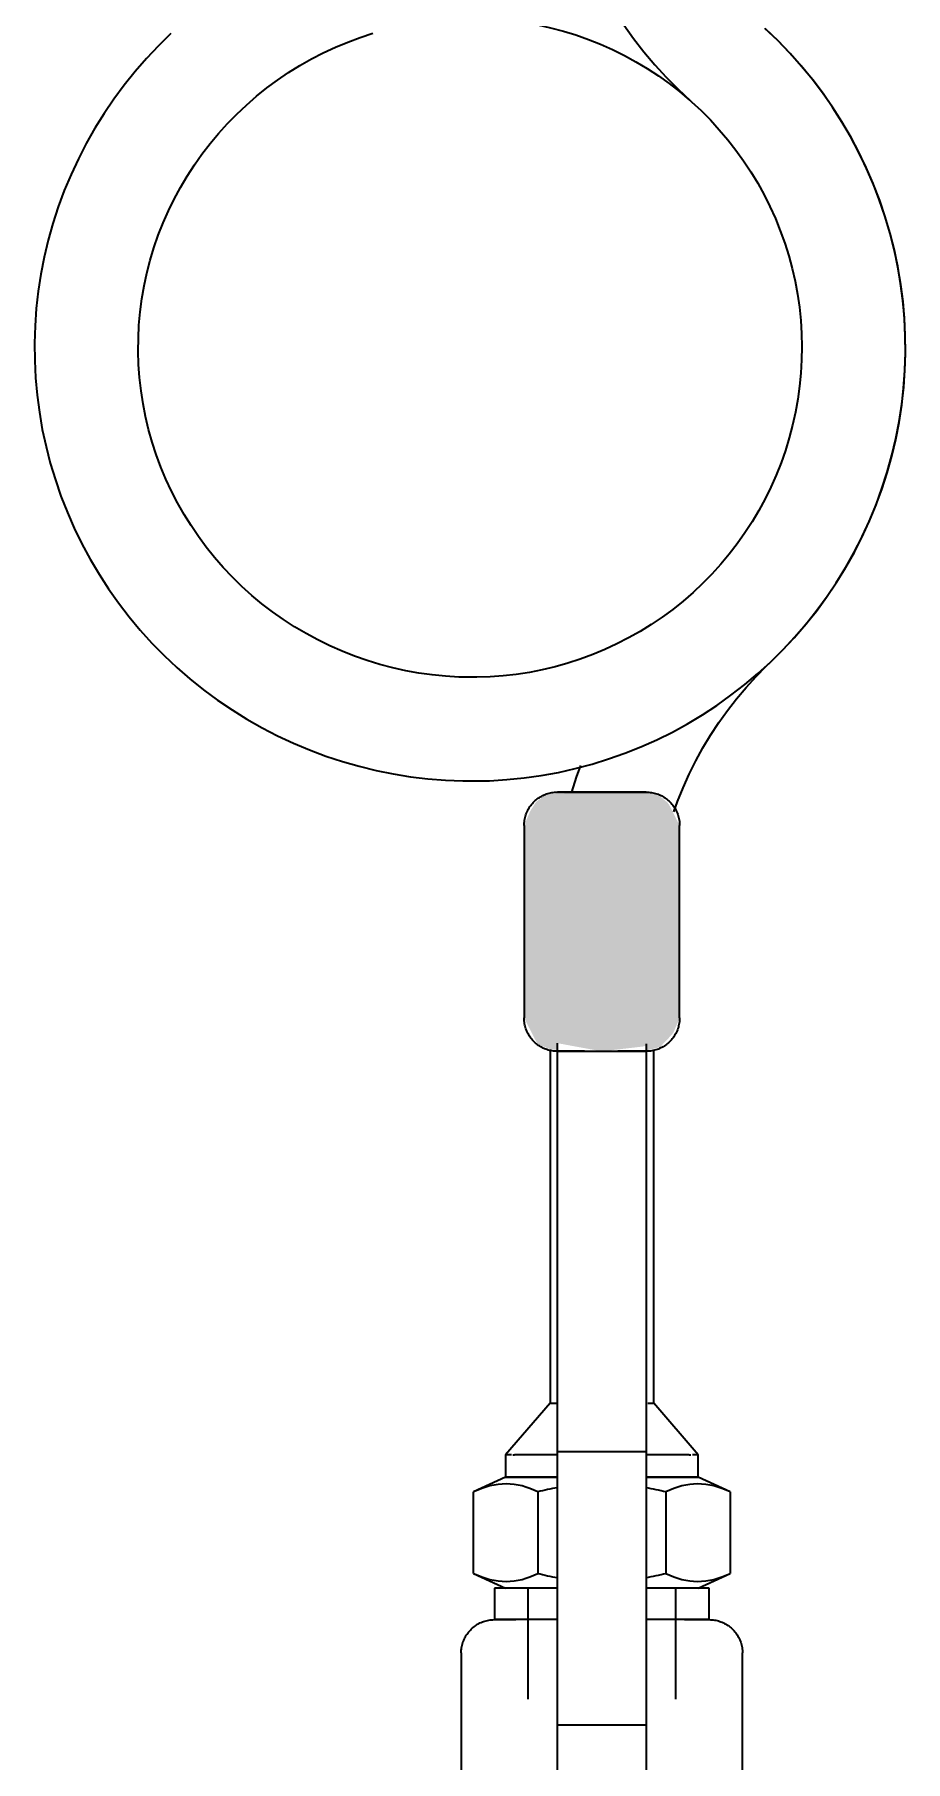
# Model space of a CAD drawing. Header units: millimetres. Extents: x -11989 to -4071, y -1478 to 4600.
# Drawn here: x -10814.7 to -10697.1, y 4133.8 to 4367 of the extents above; entities that cross this region are included whole.
import ezdxf

# ---------------------------------------------------------------- set-up
doc = ezdxf.new("R2010")
doc.units = ezdxf.units.MM
doc.layers.add('P-PIPE', color=7, linetype='Continuous', lineweight=35)

# ---------------------------------------------------------------- blocks, each defined once
blk = doc.blocks.new('Закладная прямая СГК _с перкинсом_ - Закладная прямая СГК _с перкинсом_-V39-Разрез 4')
at = {"layer": 'P-PIPE', "true_color": 0xff8000}
for points in [[(-10738.06, 4260.19), (-10738.06, 4264.69), (-10745.01, 4264.43), (-10745.65, 4264.33), (-10746.93, 4263.37), (-10747.74, 4262.11), (-10748.56, 4260.19), (-10741.9, 4260.19)], [(-10737.42, 4260.19), (-10727.56, 4260.19), (-10728.96, 4262.95), (-10729.21, 4263.29), (-10730.46, 4264.33), (-10732.86, 4264.69), (-10738.06, 4264.69), (-10738.06, 4260.19)], [(-10747.15, 4234.19), (-10738.06, 4234.19), (-10738.06, 4260.19), (-10748.56, 4260.19), (-10748.56, 4234.19)], [(-10728.96, 4234.19), (-10727.56, 4234.19), (-10727.56, 4260.19), (-10738.06, 4260.19), (-10738.06, 4234.19), (-10732.81, 4234.19)], [(-10738.06, 4229.69), (-10738.06, 4234.19), (-10748.56, 4234.19), (-10746.89, 4230.94), (-10746.73, 4230.69), (-10745.01, 4229.94), (-10744.06, 4229.92), (-10744.06, 4230.79), (-10741.65, 4230.34)], [(-10738.06, 4229.69), (-10732.54, 4230.33), (-10732.06, 4230.44), (-10732.06, 4229.8), (-10730.21, 4230.25), (-10728.61, 4231.93), (-10728.37, 4232.26), (-10727.56, 4234.19), (-10738.06, 4234.19), (-10738.06, 4231)]]:
    blk.add_hatch(color=30, dxfattribs=at).paths.add_polyline_path(points)
at = {"layer": 'P-PIPE'}
for p, q in [((-10748.56, 4260.19), (-10748.56, 4234.19)), ((-10727.56, 4234.19), (-10727.56, 4260.19)), ((-10744.06, 4175.61), (-10744.06, 4230.79)), ((-10732.06, 4230.71), (-10732.06, 4175.61)), ((-10744.06, 4138.69), (-10744.06, 4175.61)), ((-10732.06, 4175.61), (-10744.06, 4175.61)), ((-10732.06, 4175.61), (-10732.06, 4138.69)), ((-10752.56, 4157.19), (-10752.56, 4152.94)), ((-10744.11, 4157.19), (-10752.56, 4157.19)), ((-10723.56, 4157.19), (-10732.01, 4157.19)), ((-10723.56, 4152.94), (-10723.56, 4157.19)), ((-10744.11, 4152.94), (-10752.56, 4152.94)), ((-10723.56, 4152.94), (-10732.01, 4152.94)), ((-10757.06, 4148.44), (-10757.06, 4100.94)), ((-10719.06, 4100.94), (-10719.06, 4148.44)), ((-10744.06, 4113.69), (-10744.06, 4138.69)), ((-10732.06, 4138.69), (-10744.06, 4138.69)), ((-10732.06, 4138.69), (-10732.06, 4113.69))]:
    blk.add_line(p, q, dxfattribs=at)
at = {"layer": 'P-PIPE', "flags": 128}
for points in [[(-10748.56, 4260.19), (-10748.55, 4260.37), (-10748.54, 4260.55), (-10748.52, 4260.72), (-10748.5, 4260.9), (-10748.47, 4261.08), (-10748.43, 4261.26), (-10748.38, 4261.43), (-10748.33, 4261.6), (-10748.27, 4261.77), (-10748.2, 4261.94), (-10748.13, 4262.1), (-10748.05, 4262.26), (-10747.96, 4262.42), (-10747.87, 4262.58), (-10747.77, 4262.73), (-10747.67, 4262.87), (-10747.56, 4263.02), (-10747.44, 4263.15), (-10747.32, 4263.29), (-10747.19, 4263.41), (-10747.06, 4263.54), (-10746.92, 4263.65), (-10746.78, 4263.77), (-10746.64, 4263.87), (-10746.49, 4263.97), (-10746.33, 4264.07), (-10746.18, 4264.15), (-10746.02, 4264.24), (-10745.85, 4264.31), (-10745.69, 4264.38), (-10745.52, 4264.44), (-10745.35, 4264.5), (-10745.17, 4264.54), (-10745, 4264.59), (-10744.82, 4264.62), (-10744.64, 4264.65), (-10744.46, 4264.67), (-10744.28, 4264.68), (-10744.1, 4264.69), (-10744.06, 4264.69)], [(-10738.06, 4264.69), (-10738.3, 4264.69), (-10738.54, 4264.69), (-10738.77, 4264.69), (-10739.01, 4264.69), (-10739.25, 4264.69), (-10739.48, 4264.69), (-10739.71, 4264.69), (-10739.94, 4264.69), (-10740.17, 4264.69), (-10740.39, 4264.69), (-10740.61, 4264.69), (-10740.83, 4264.69), (-10741.04, 4264.69), (-10741.24, 4264.69), (-10741.44, 4264.69), (-10741.64, 4264.69), (-10741.83, 4264.69), (-10742.01, 4264.69), (-10742.19, 4264.69), (-10742.36, 4264.69), (-10742.52, 4264.69), (-10742.68, 4264.69), (-10742.83, 4264.69), (-10742.97, 4264.69), (-10743.11, 4264.69), (-10743.23, 4264.69), (-10743.35, 4264.69), (-10743.46, 4264.69), (-10743.56, 4264.69), (-10743.65, 4264.69), (-10743.73, 4264.69), (-10743.8, 4264.69), (-10743.87, 4264.69), (-10743.92, 4264.69), (-10743.97, 4264.69), (-10744.01, 4264.69), (-10744.03, 4264.69), (-10744.05, 4264.69), (-10744.06, 4264.69)], [(-10744.06, 4264.69), (-10744.05, 4264.69), (-10744.04, 4264.69), (-10744.01, 4264.69), (-10743.98, 4264.69), (-10743.94, 4264.69), (-10743.88, 4264.69), (-10743.82, 4264.69), (-10743.75, 4264.69), (-10743.67, 4264.69), (-10743.58, 4264.69), (-10743.48, 4264.69), (-10743.38, 4264.69), (-10743.26, 4264.69), (-10743.14, 4264.69), (-10743.01, 4264.69), (-10742.87, 4264.69), (-10742.72, 4264.69), (-10742.57, 4264.69), (-10742.41, 4264.69), (-10742.24, 4264.69), (-10742.06, 4264.69), (-10741.88, 4264.69), (-10741.69, 4264.69), (-10741.5, 4264.69), (-10741.3, 4264.69), (-10741.09, 4264.69), (-10740.88, 4264.69), (-10740.67, 4264.69), (-10740.45, 4264.69), (-10740.23, 4264.69), (-10740.01, 4264.69), (-10739.78, 4264.69), (-10739.55, 4264.69), (-10739.31, 4264.69), (-10739.08, 4264.69), (-10738.84, 4264.69), (-10738.6, 4264.69), (-10738.36, 4264.69), (-10738.12, 4264.69)], [(-10738.06, 4264.69), (-10737.82, 4264.69), (-10737.58, 4264.69), (-10737.34, 4264.69), (-10737.1, 4264.69), (-10736.86, 4264.69), (-10736.63, 4264.69), (-10736.4, 4264.69), (-10736.17, 4264.69), (-10735.94, 4264.69), (-10735.72, 4264.69), (-10735.5, 4264.69), (-10735.29, 4264.69), (-10735.08, 4264.69), (-10734.87, 4264.69), (-10734.67, 4264.69), (-10734.47, 4264.69), (-10734.28, 4264.69), (-10734.1, 4264.69), (-10733.92, 4264.69), (-10733.75, 4264.69), (-10733.59, 4264.69), (-10733.43, 4264.69), (-10733.28, 4264.69), (-10733.14, 4264.69), (-10733.01, 4264.69), (-10732.88, 4264.69), (-10732.76, 4264.69), (-10732.66, 4264.69), (-10732.56, 4264.69), (-10732.46, 4264.69), (-10732.38, 4264.69), (-10732.31, 4264.69), (-10732.24, 4264.69), (-10732.19, 4264.69), (-10732.14, 4264.69), (-10732.11, 4264.69), (-10732.08, 4264.69), (-10732.06, 4264.69), (-10732.06, 4264.69)], [(-10732.06, 4264.69), (-10732.06, 4264.69), (-10732.08, 4264.69), (-10732.1, 4264.69), (-10732.13, 4264.69), (-10732.18, 4264.69), (-10732.23, 4264.69), (-10732.29, 4264.69), (-10732.36, 4264.69), (-10732.44, 4264.69), (-10732.53, 4264.69), (-10732.63, 4264.69), (-10732.73, 4264.69), (-10732.85, 4264.69), (-10732.97, 4264.69), (-10733.1, 4264.69), (-10733.24, 4264.69), (-10733.39, 4264.69), (-10733.55, 4264.69), (-10733.71, 4264.69), (-10733.88, 4264.69), (-10734.05, 4264.69), (-10734.23, 4264.69), (-10734.42, 4264.69), (-10734.62, 4264.69), (-10734.81, 4264.69), (-10735.02, 4264.69), (-10735.23, 4264.69), (-10735.44, 4264.69), (-10735.66, 4264.69), (-10735.88, 4264.69), (-10736.11, 4264.69), (-10736.34, 4264.69), (-10736.57, 4264.69), (-10736.8, 4264.69), (-10737.04, 4264.69), (-10737.27, 4264.69), (-10737.51, 4264.69), (-10737.75, 4264.69), (-10737.99, 4264.69), (-10738.06, 4264.69)], [(-10732.06, 4264.69), (-10731.88, 4264.68), (-10731.7, 4264.67), (-10731.52, 4264.65), (-10731.34, 4264.63), (-10731.16, 4264.6), (-10730.99, 4264.56), (-10730.81, 4264.51), (-10730.64, 4264.46), (-10730.47, 4264.4), (-10730.3, 4264.33), (-10730.14, 4264.26), (-10729.98, 4264.18), (-10729.82, 4264.09), (-10729.67, 4264), (-10729.52, 4263.9), (-10729.37, 4263.79), (-10729.23, 4263.68), (-10729.09, 4263.57), (-10728.96, 4263.45), (-10728.83, 4263.32), (-10728.71, 4263.19), (-10728.59, 4263.05), (-10728.48, 4262.91), (-10728.37, 4262.77), (-10728.27, 4262.62), (-10728.18, 4262.46), (-10728.09, 4262.31), (-10728.01, 4262.15), (-10727.93, 4261.98), (-10727.86, 4261.82), (-10727.8, 4261.65), (-10727.75, 4261.48), (-10727.7, 4261.3), (-10727.66, 4261.13), (-10727.62, 4260.95), (-10727.59, 4260.77), (-10727.57, 4260.59), (-10727.56, 4260.41), (-10727.56, 4260.23), (-10727.56, 4260.19)], [(-10744.06, 4229.69), (-10744.24, 4229.69), (-10744.42, 4229.7), (-10744.6, 4229.72), (-10744.77, 4229.74), (-10744.95, 4229.78), (-10745.13, 4229.81), (-10745.3, 4229.86), (-10745.47, 4229.91), (-10745.64, 4229.97), (-10745.81, 4230.04), (-10745.97, 4230.11), (-10746.13, 4230.19), (-10746.29, 4230.28), (-10746.45, 4230.37), (-10746.6, 4230.47), (-10746.74, 4230.58), (-10746.89, 4230.69), (-10747.02, 4230.8), (-10747.16, 4230.92), (-10747.28, 4231.05), (-10747.41, 4231.18), (-10747.52, 4231.32), (-10747.64, 4231.46), (-10747.74, 4231.6), (-10747.84, 4231.75), (-10747.94, 4231.91), (-10748.03, 4232.06), (-10748.11, 4232.22), (-10748.18, 4232.39), (-10748.25, 4232.55), (-10748.31, 4232.72), (-10748.37, 4232.9), (-10748.42, 4233.07), (-10748.46, 4233.24), (-10748.49, 4233.42), (-10748.52, 4233.6), (-10748.54, 4233.78), (-10748.55, 4233.96), (-10748.56, 4234.14), (-10748.56, 4234.19)], [(-10727.56, 4234.19), (-10727.56, 4234.01), (-10727.57, 4233.83), (-10727.59, 4233.65), (-10727.61, 4233.47), (-10727.65, 4233.29), (-10727.69, 4233.12), (-10727.73, 4232.94), (-10727.78, 4232.77), (-10727.84, 4232.6), (-10727.91, 4232.43), (-10727.99, 4232.27), (-10728.06, 4232.11), (-10728.15, 4231.95), (-10728.24, 4231.8), (-10728.34, 4231.64), (-10728.45, 4231.5), (-10728.56, 4231.36), (-10728.67, 4231.22), (-10728.79, 4231.09), (-10728.92, 4230.96), (-10729.05, 4230.83), (-10729.19, 4230.72), (-10729.33, 4230.61), (-10729.48, 4230.5), (-10729.63, 4230.4), (-10729.78, 4230.3), (-10729.94, 4230.22), (-10730.1, 4230.14), (-10730.26, 4230.06), (-10730.43, 4229.99), (-10730.59, 4229.93), (-10730.77, 4229.87), (-10730.94, 4229.83), (-10731.11, 4229.79), (-10731.29, 4229.75), (-10731.47, 4229.72), (-10731.65, 4229.7), (-10731.83, 4229.69), (-10732.01, 4229.69), (-10732.06, 4229.69)], [(-10740.39, 4229.69), (-10740.61, 4229.69), (-10740.83, 4229.69), (-10741.04, 4229.69), (-10741.24, 4229.69), (-10741.44, 4229.69), (-10741.64, 4229.69), (-10741.83, 4229.69), (-10742.01, 4229.69), (-10742.19, 4229.69), (-10742.36, 4229.69), (-10742.52, 4229.69), (-10742.68, 4229.69), (-10742.83, 4229.69), (-10742.97, 4229.69), (-10743.11, 4229.69), (-10743.23, 4229.69), (-10743.35, 4229.69), (-10743.46, 4229.69), (-10743.56, 4229.69), (-10743.65, 4229.69), (-10743.73, 4229.69), (-10743.8, 4229.69), (-10743.87, 4229.69), (-10743.92, 4229.69), (-10743.97, 4229.69), (-10744.01, 4229.69), (-10744.03, 4229.69), (-10744.05, 4229.69), (-10744.06, 4229.69)], [(-10744.06, 4229.69), (-10744.05, 4229.69), (-10744.04, 4229.69), (-10744.01, 4229.69), (-10743.98, 4229.69), (-10743.94, 4229.69), (-10743.88, 4229.69), (-10743.82, 4229.69), (-10743.75, 4229.69), (-10743.67, 4229.69), (-10743.58, 4229.69), (-10743.48, 4229.69), (-10743.38, 4229.69), (-10743.26, 4229.69), (-10743.14, 4229.69), (-10743.01, 4229.69), (-10742.87, 4229.69), (-10742.72, 4229.69), (-10742.57, 4229.69), (-10742.41, 4229.69), (-10742.24, 4229.69), (-10742.06, 4229.69), (-10741.88, 4229.69), (-10741.69, 4229.69), (-10741.5, 4229.69), (-10741.3, 4229.69), (-10741.09, 4229.69), (-10740.88, 4229.69), (-10740.67, 4229.69), (-10740.45, 4229.69), (-10740.23, 4229.69), (-10740.01, 4229.69), (-10739.78, 4229.69), (-10739.55, 4229.69), (-10739.31, 4229.69), (-10739.08, 4229.69), (-10738.84, 4229.69), (-10738.6, 4229.69), (-10738.36, 4229.69), (-10738.12, 4229.69), (-10738.06, 4229.69)], [(-10738.06, 4229.69), (-10737.82, 4229.69), (-10737.58, 4229.69), (-10737.34, 4229.69), (-10737.1, 4229.69), (-10736.86, 4229.69), (-10736.63, 4229.69), (-10736.4, 4229.69), (-10736.17, 4229.69), (-10735.94, 4229.69), (-10735.72, 4229.69), (-10735.5, 4229.69), (-10735.29, 4229.69), (-10735.08, 4229.69), (-10734.87, 4229.69), (-10734.67, 4229.69), (-10734.47, 4229.69), (-10734.28, 4229.69), (-10734.1, 4229.69), (-10733.92, 4229.69), (-10733.75, 4229.69), (-10733.59, 4229.69), (-10733.43, 4229.69), (-10733.28, 4229.69), (-10733.14, 4229.69), (-10733.01, 4229.69), (-10732.88, 4229.69), (-10732.76, 4229.69), (-10732.66, 4229.69), (-10732.56, 4229.69), (-10732.46, 4229.69), (-10732.38, 4229.69), (-10732.31, 4229.69), (-10732.24, 4229.69), (-10732.19, 4229.69), (-10732.14, 4229.69), (-10732.11, 4229.69), (-10732.08, 4229.69), (-10732.06, 4229.69), (-10732.06, 4229.69)], [(-10732.06, 4229.69), (-10732.06, 4229.69), (-10732.08, 4229.69), (-10732.1, 4229.69), (-10732.13, 4229.69), (-10732.18, 4229.69), (-10732.23, 4229.69), (-10732.29, 4229.69), (-10732.36, 4229.69), (-10732.44, 4229.69), (-10732.53, 4229.69), (-10732.63, 4229.69), (-10732.73, 4229.69), (-10732.85, 4229.69), (-10732.97, 4229.69), (-10733.1, 4229.69), (-10733.24, 4229.69), (-10733.39, 4229.69), (-10733.55, 4229.69), (-10733.71, 4229.69), (-10733.88, 4229.69), (-10734.05, 4229.69), (-10734.23, 4229.69), (-10734.42, 4229.69), (-10734.62, 4229.69), (-10734.81, 4229.69), (-10735.02, 4229.69), (-10735.23, 4229.69), (-10735.44, 4229.69), (-10735.66, 4229.69), (-10735.88, 4229.69)], [(-10757.06, 4148.44), (-10757.05, 4148.62), (-10757.04, 4148.8), (-10757.02, 4148.97), (-10757, 4149.15), (-10756.97, 4149.33), (-10756.93, 4149.51), (-10756.88, 4149.68), (-10756.83, 4149.85), (-10756.77, 4150.02), (-10756.7, 4150.19), (-10756.63, 4150.35), (-10756.55, 4150.51), (-10756.46, 4150.67), (-10756.37, 4150.83), (-10756.27, 4150.98), (-10756.17, 4151.12), (-10756.06, 4151.27), (-10755.94, 4151.4), (-10755.82, 4151.54), (-10755.69, 4151.66), (-10755.56, 4151.79), (-10755.42, 4151.9), (-10755.28, 4152.02), (-10755.14, 4152.12), (-10754.99, 4152.22), (-10754.83, 4152.32), (-10754.68, 4152.4), (-10754.52, 4152.49), (-10754.35, 4152.56), (-10754.19, 4152.63), (-10754.02, 4152.69), (-10753.85, 4152.75), (-10753.67, 4152.79), (-10753.5, 4152.84), (-10753.32, 4152.87), (-10753.14, 4152.9), (-10752.96, 4152.92), (-10752.78, 4152.93), (-10752.6, 4152.94), (-10752.56, 4152.94)], [(-10744.23, 4152.94), (-10744.75, 4152.94), (-10745.26, 4152.94), (-10745.76, 4152.94), (-10746.24, 4152.94), (-10746.72, 4152.94), (-10747.17, 4152.94), (-10747.62, 4152.94), (-10748.05, 4152.94), (-10748.46, 4152.94), (-10748.85, 4152.94), (-10749.23, 4152.94), (-10749.59, 4152.94), (-10749.93, 4152.94), (-10750.26, 4152.94), (-10750.56, 4152.94), (-10750.84, 4152.94), (-10751.11, 4152.94), (-10751.35, 4152.94), (-10751.57, 4152.94), (-10751.77, 4152.94), (-10751.95, 4152.94), (-10752.1, 4152.94), (-10752.24, 4152.94), (-10752.35, 4152.94), (-10752.43, 4152.94), (-10752.5, 4152.94), (-10752.54, 4152.94), (-10752.56, 4152.94), (-10752.56, 4152.94)], [(-10752.56, 4152.94), (-10752.54, 4152.94), (-10752.51, 4152.94), (-10752.45, 4152.94), (-10752.37, 4152.94), (-10752.27, 4152.94), (-10752.14, 4152.94), (-10751.99, 4152.94), (-10751.82, 4152.94), (-10751.63, 4152.94), (-10751.41, 4152.94), (-10751.18, 4152.94), (-10750.92, 4152.94), (-10750.64, 4152.94), (-10750.34, 4152.94), (-10750.02, 4152.94), (-10749.69, 4152.94)], [(-10723.56, 4152.94), (-10723.57, 4152.94), (-10723.6, 4152.94), (-10723.66, 4152.94), (-10723.74, 4152.94), (-10723.85, 4152.94), (-10723.97, 4152.94), (-10724.12, 4152.94), (-10724.29, 4152.94), (-10724.49, 4152.94), (-10724.7, 4152.94), (-10724.94, 4152.94), (-10725.19, 4152.94), (-10725.47, 4152.94), (-10725.77, 4152.94), (-10726.09, 4152.94), (-10726.43, 4152.94), (-10726.78, 4152.94), (-10727.16, 4152.94), (-10727.55, 4152.94), (-10727.95, 4152.94), (-10728.38, 4152.94), (-10728.82, 4152.94), (-10729.27, 4152.94), (-10729.74, 4152.94), (-10730.22, 4152.94), (-10730.72, 4152.94), (-10731.22, 4152.94), (-10731.74, 4152.94), (-10732.06, 4152.94)], [(-10726.88, 4152.94), (-10726.52, 4152.94), (-10726.18, 4152.94), (-10725.86, 4152.94), (-10725.55, 4152.94), (-10725.27, 4152.94), (-10725, 4152.94), (-10724.76, 4152.94), (-10724.54, 4152.94), (-10724.34, 4152.94), (-10724.17, 4152.94), (-10724.01, 4152.94), (-10723.88, 4152.94), (-10723.77, 4152.94), (-10723.68, 4152.94), (-10723.62, 4152.94), (-10723.58, 4152.94), (-10723.56, 4152.94), (-10723.56, 4152.94)], [(-10723.56, 4152.94), (-10723.38, 4152.93), (-10723.2, 4152.92), (-10723.02, 4152.9), (-10722.84, 4152.88), (-10722.66, 4152.85), (-10722.49, 4152.81), (-10722.31, 4152.76), (-10722.14, 4152.71), (-10721.97, 4152.65), (-10721.8, 4152.58), (-10721.64, 4152.51), (-10721.48, 4152.43), (-10721.32, 4152.34), (-10721.17, 4152.25), (-10721.02, 4152.15), (-10720.87, 4152.04), (-10720.73, 4151.93), (-10720.59, 4151.82), (-10720.46, 4151.7), (-10720.33, 4151.57), (-10720.21, 4151.44), (-10720.09, 4151.3), (-10719.98, 4151.16), (-10719.87, 4151.02), (-10719.77, 4150.87), (-10719.68, 4150.71), (-10719.59, 4150.56), (-10719.51, 4150.4), (-10719.43, 4150.23), (-10719.36, 4150.07), (-10719.3, 4149.9), (-10719.25, 4149.73), (-10719.2, 4149.55), (-10719.16, 4149.38), (-10719.12, 4149.2), (-10719.09, 4149.02), (-10719.07, 4148.84), (-10719.06, 4148.66), (-10719.06, 4148.48), (-10719.06, 4148.44)]]:
    blk.add_lwpolyline(points, dxfattribs=at)
blk = doc.blocks.new('РОСМА_ПетлеваяТрубкаПрямая - Прямая из углеродистой стали-V40-Разрез 4')
at = {"layer": 'P-PIPE'}
for p, q in [((-10745.06, 4229.95), (-10745.06, 4182.19)), ((-10731.06, 4182.19), (-10731.06, 4229.95)), ((-10745.06, 4182.19), (-10751.06, 4175.19)), ((-10745.06, 4182.19), (-10744.73, 4182.19)), ((-10744.73, 4182.19), (-10744.16, 4182.19)), ((-10731.84, 4182.19), (-10731.06, 4182.19)), ((-10725.06, 4175.19), (-10731.06, 4182.19)), ((-10751.06, 4175.19), (-10751.06, 4172.19)), ((-10750.27, 4175.19), (-10751.06, 4175.19)), ((-10750.07, 4175.19), (-10749.84, 4175.19)), ((-10744.08, 4175.19), (-10749.84, 4175.19)), ((-10726.27, 4175.19), (-10732.03, 4175.19)), ((-10726.28, 4175.19), (-10726.05, 4175.19)), ((-10725.06, 4175.19), (-10725.84, 4175.19)), ((-10725.06, 4172.19), (-10725.06, 4175.19)), ((-10751.06, 4172.19), (-10755.38, 4170.19)), ((-10751.06, 4172.19), (-10744.08, 4172.19)), ((-10744.08, 4172.19), (-10751.06, 4172.19)), ((-10732.03, 4172.19), (-10725.06, 4172.19)), ((-10725.06, 4172.19), (-10732.03, 4172.19)), ((-10720.74, 4170.19), (-10725.06, 4172.19)), ((-10755.38, 4159.19), (-10755.38, 4170.19)), ((-10746.72, 4170.19), (-10746.72, 4159.19)), ((-10729.4, 4170.19), (-10729.4, 4159.19)), ((-10720.74, 4170.19), (-10720.74, 4159.19)), ((-10755.38, 4159.19), (-10751.06, 4157.19)), ((-10725.06, 4157.19), (-10720.74, 4159.19)), ((-10748.06, 4157.19), (-10748.06, 4142.19)), ((-10728.06, 4142.19), (-10728.06, 4157.19))]:
    blk.add_line(p, q, dxfattribs=at)
at = {"layer": 'P-PIPE', "flags": 128}
for points in [[(-10745.06, 4400.49), (-10745.01, 4398.21), (-10744.87, 4395.93), (-10744.65, 4393.66), (-10744.33, 4391.41), (-10743.92, 4389.16), (-10743.42, 4386.94), (-10742.84, 4384.74), (-10742.16, 4382.56), (-10741.4, 4380.41), (-10740.56, 4378.29), (-10739.63, 4376.21), (-10738.62, 4374.17), (-10737.52, 4372.17), (-10736.35, 4370.21), (-10735.1, 4368.3), (-10733.78, 4366.45), (-10732.38, 4364.65), (-10730.91, 4362.9), (-10729.37, 4361.22), (-10727.77, 4359.6), (-10726.1, 4358.04), (-10725.96, 4357.92)], [(-10796.25, 4367.12), (-10797.94, 4365.47), (-10799.55, 4363.76), (-10801.09, 4361.99), (-10802.57, 4360.16), (-10803.96, 4358.27), (-10805.28, 4356.33), (-10806.52, 4354.33), (-10807.68, 4352.29), (-10808.75, 4350.2), (-10809.74, 4348.07), (-10810.65, 4345.91), (-10811.46, 4343.71), (-10812.19, 4341.48), (-10812.82, 4339.22), (-10813.36, 4336.94), (-10813.81, 4334.64), (-10814.17, 4332.33), (-10814.43, 4330), (-10814.6, 4327.66), (-10814.67, 4325.32), (-10814.65, 4322.97), (-10814.53, 4320.63), (-10814.32, 4318.3), (-10814.02, 4315.98), (-10813.62, 4313.67), (-10813.12, 4311.38), (-10812.54, 4309.11), (-10811.86, 4306.86), (-10811.1, 4304.64), (-10810.24, 4302.46), (-10809.3, 4300.31), (-10808.27, 4298.2), (-10807.16, 4296.14), (-10805.96, 4294.12), (-10804.68, 4292.15), (-10803.33, 4290.23), (-10801.9, 4288.36), (-10800.39, 4286.56), (-10798.82, 4284.81), (-10797.17, 4283.13), (-10795.46, 4281.52), (-10793.68, 4279.98), (-10791.84, 4278.5), (-10789.95, 4277.1), (-10788, 4275.78), (-10786, 4274.54), (-10783.95, 4273.37), (-10781.86, 4272.29), (-10779.72, 4271.3), (-10777.55, 4270.38), (-10775.34, 4269.56), (-10773.09, 4268.82), (-10770.83, 4268.17), (-10768.53, 4267.61), (-10766.22, 4267.14), (-10763.89, 4266.77), (-10761.54, 4266.49), (-10759.19, 4266.3), (-10756.83, 4266.2), (-10755.56, 4266.19)], [(-10755.56, 4280.19), (-10757.36, 4280.22), (-10759.17, 4280.33), (-10760.97, 4280.51), (-10762.76, 4280.76), (-10764.54, 4281.08), (-10766.3, 4281.47), (-10768.05, 4281.92), (-10769.77, 4282.45), (-10771.48, 4283.05), (-10773.15, 4283.71), (-10774.8, 4284.44), (-10776.42, 4285.23), (-10778.01, 4286.09), (-10779.55, 4287), (-10781.06, 4287.98), (-10782.53, 4289.02), (-10783.96, 4290.11), (-10785.34, 4291.26), (-10786.67, 4292.46), (-10787.95, 4293.71), (-10789.18, 4295.01), (-10790.36, 4296.36), (-10791.48, 4297.76), (-10792.54, 4299.2), (-10793.54, 4300.67), (-10794.48, 4302.19), (-10795.36, 4303.74), (-10796.18, 4305.33), (-10796.93, 4306.94), (-10797.62, 4308.59), (-10798.24, 4310.26), (-10798.79, 4311.95), (-10799.27, 4313.66), (-10799.68, 4315.39), (-10800.02, 4317.14), (-10800.29, 4318.89), (-10800.49, 4320.66), (-10800.62, 4322.43), (-10800.67, 4324.21), (-10800.65, 4325.98), (-10800.57, 4327.76), (-10800.41, 4329.53), (-10800.17, 4331.29), (-10799.87, 4333.04), (-10799.5, 4334.78), (-10799.05, 4336.5), (-10798.54, 4338.2), (-10797.96, 4339.89), (-10797.31, 4341.54), (-10796.6, 4343.18), (-10795.81, 4344.78), (-10794.97, 4346.35), (-10794.06, 4347.88), (-10793.09, 4349.38), (-10792.06, 4350.84), (-10790.97, 4352.26), (-10789.82, 4353.63), (-10788.62, 4354.96), (-10787.37, 4356.24), (-10786.06, 4357.47), (-10784.71, 4358.65), (-10783.31, 4359.77), (-10781.86, 4360.84), (-10780.37, 4361.85), (-10778.85, 4362.8), (-10777.28, 4363.69), (-10775.68, 4364.51), (-10774.05, 4365.28), (-10772.38, 4365.97), (-10770.69, 4366.61), (-10768.98, 4367.17)], [(-10755.56, 4369.19), (-10753.78, 4369.15), (-10752, 4369.04), (-10750.23, 4368.87), (-10748.47, 4368.62), (-10746.72, 4368.3), (-10744.98, 4367.91), (-10743.26, 4367.45), (-10741.56, 4366.93), (-10739.88, 4366.33), (-10738.23, 4365.67), (-10736.6, 4364.95), (-10735.01, 4364.16), (-10733.45, 4363.3), (-10731.92, 4362.39), (-10730.43, 4361.41), (-10728.98, 4360.38), (-10727.58, 4359.29), (-10726.21, 4358.14)], [(-10755.56, 4266.19), (-10753.22, 4266.23), (-10750.88, 4266.37), (-10748.55, 4266.61), (-10746.24, 4266.93), (-10743.93, 4267.35), (-10741.65, 4267.86), (-10739.39, 4268.46), (-10737.15, 4269.16), (-10734.95, 4269.94), (-10732.78, 4270.8), (-10730.64, 4271.76), (-10728.54, 4272.8), (-10726.49, 4273.92), (-10724.48, 4275.12), (-10722.52, 4276.4), (-10720.62, 4277.76), (-10718.77, 4279.2), (-10716.98, 4280.7), (-10715.25, 4282.28), (-10713.59, 4283.93), (-10711.99, 4285.64), (-10710.47, 4287.41), (-10709.01, 4289.25), (-10707.63, 4291.13), (-10706.33, 4293.08), (-10705.11, 4295.07), (-10703.96, 4297.11), (-10702.9, 4299.2), (-10701.92, 4301.32), (-10701.03, 4303.49), (-10700.23, 4305.68), (-10699.51, 4307.91), (-10698.89, 4310.17), (-10698.35, 4312.45), (-10697.91, 4314.74), (-10697.56, 4317.06), (-10697.3, 4319.38), (-10697.13, 4321.72), (-10697.06, 4324.05), (-10697.08, 4326.39), (-10697.2, 4328.73), (-10697.4, 4331.06), (-10697.71, 4333.38), (-10698.1, 4335.69), (-10698.59, 4337.98), (-10699.16, 4340.24), (-10699.83, 4342.49), (-10700.59, 4344.7), (-10701.43, 4346.88), (-10702.36, 4349.03), (-10703.38, 4351.14), (-10704.48, 4353.2), (-10705.66, 4355.22), (-10706.92, 4357.19), (-10708.26, 4359.11), (-10709.67, 4360.98), (-10711.16, 4362.78), (-10712.72, 4364.53), (-10714.35, 4366.21), (-10716.04, 4367.82)], [(-10715.35, 4282.19), (-10713.68, 4283.84), (-10712.08, 4285.54), (-10710.55, 4287.31), (-10709.09, 4289.14), (-10707.71, 4291.03), (-10706.4, 4292.97), (-10705.17, 4294.96), (-10704.02, 4297), (-10702.96, 4299.08), (-10701.98, 4301.21), (-10701.08, 4303.37), (-10700.27, 4305.56), (-10699.55, 4307.79), (-10698.92, 4310.04), (-10698.38, 4312.32), (-10697.93, 4314.61), (-10697.57, 4316.93), (-10697.31, 4319.25), (-10697.14, 4321.59), (-10697.06, 4323.92), (-10697.08, 4326.26), (-10697.19, 4328.6), (-10697.39, 4330.93), (-10697.69, 4333.25), (-10698.08, 4335.56), (-10698.56, 4337.85), (-10699.13, 4340.12), (-10699.79, 4342.36), (-10700.54, 4344.58), (-10701.38, 4346.76), (-10702.31, 4348.91), (-10703.32, 4351.02), (-10704.41, 4353.09), (-10705.59, 4355.11), (-10706.85, 4357.09), (-10708.18, 4359.01), (-10709.59, 4360.87), (-10711.08, 4362.68), (-10712.63, 4364.43), (-10714.26, 4366.12), (-10715.95, 4367.74)], [(-10725.96, 4357.92), (-10724.66, 4356.71), (-10723.4, 4355.45), (-10722.2, 4354.14), (-10721.05, 4352.78), (-10719.95, 4351.38), (-10718.91, 4349.93), (-10717.93, 4348.45), (-10717.01, 4346.92), (-10716.15, 4345.36), (-10715.36, 4343.77), (-10714.63, 4342.15), (-10713.96, 4340.5), (-10713.36, 4338.82), (-10712.83, 4337.12), (-10712.37, 4335.4), (-10711.97, 4333.67), (-10711.65, 4331.92), (-10711.39, 4330.16), (-10711.21, 4328.39), (-10711.1, 4326.61), (-10711.06, 4324.83), (-10711.09, 4323.05), (-10711.19, 4321.27), (-10711.36, 4319.5), (-10711.6, 4317.74), (-10711.91, 4315.99), (-10712.3, 4314.25), (-10712.75, 4312.53), (-10713.27, 4310.83), (-10713.86, 4309.15), (-10714.51, 4307.49), (-10715.23, 4305.86), (-10716.02, 4304.27), (-10716.87, 4302.7), (-10717.78, 4301.17), (-10718.75, 4299.68), (-10719.78, 4298.23), (-10720.86, 4296.82), (-10722.01, 4295.45), (-10723.2, 4294.13), (-10724.45, 4292.86), (-10725.75, 4291.65), (-10727.09, 4290.48), (-10728.48, 4289.37), (-10729.92, 4288.32), (-10731.39, 4287.32), (-10732.9, 4286.38), (-10734.45, 4285.51), (-10736.04, 4284.69), (-10737.65, 4283.95), (-10739.3, 4283.26), (-10740.97, 4282.65), (-10742.66, 4282.1), (-10744.37, 4281.61), (-10746.1, 4281.2), (-10747.85, 4280.86), (-10749.61, 4280.58), (-10751.38, 4280.38), (-10753.15, 4280.25), (-10754.93, 4280.19), (-10755.56, 4280.19)], [(-10728.33, 4262.01), (-10727.84, 4263.4), (-10727.09, 4265.27), (-10726.27, 4267.1), (-10725.38, 4268.9), (-10724.42, 4270.67), (-10723.38, 4272.39), (-10722.28, 4274.07), (-10721.11, 4275.7), (-10719.88, 4277.29), (-10718.59, 4278.83), (-10717.23, 4280.31), (-10715.82, 4281.74), (-10715.35, 4282.19)], [(-10740.95, 4268.27), (-10741.53, 4266.7), (-10742.18, 4264.69)]]:
    blk.add_lwpolyline(points, dxfattribs=at)
at = {"layer": 'P-PIPE'}
for points in [[(-10746.72, 4170.19), (-10748.12, 4170.9), (-10750.97, 4171.62), (-10753.9, 4170.9), (-10755.38, 4170.19)], [(-10744.08, 4170.75), (-10744.96, 4170.6), (-10745.84, 4170.41), (-10746.72, 4170.19)], [(-10729.4, 4170.19), (-10730.29, 4170.4), (-10731.19, 4170.59), (-10732.08, 4170.74)], [(-10720.74, 4170.19), (-10722.22, 4170.9), (-10725.14, 4171.62), (-10727.99, 4170.9), (-10729.4, 4170.19)], [(-10755.38, 4159.19), (-10753.9, 4158.47), (-10750.97, 4157.75), (-10748.12, 4158.47), (-10746.72, 4159.19)], [(-10746.72, 4159.19), (-10745.84, 4158.96), (-10744.96, 4158.77), (-10744.08, 4158.62)], [(-10732.08, 4158.63), (-10731.19, 4158.78), (-10730.29, 4158.97), (-10729.4, 4159.19)], [(-10729.4, 4159.19), (-10727.99, 4158.47), (-10725.14, 4157.75), (-10722.22, 4158.47), (-10720.74, 4159.19)]]:
    blk.add_open_spline(points, degree=3, dxfattribs=at)

msp = doc.modelspace()

# ---------------------------------------------------------------- block references
at = {"layer": 'P-PIPE'}
for name in ['Закладная прямая СГК _с перкинсом_ - Закладная прямая СГК _с перкинсом_-V39-Разрез 4', 'РОСМА_ПетлеваяТрубкаПрямая - Прямая из углеродистой стали-V40-Разрез 4']:
    msp.add_blockref(name, (0, 0), dxfattribs=at)

doc.saveas('drawing.dxf')
